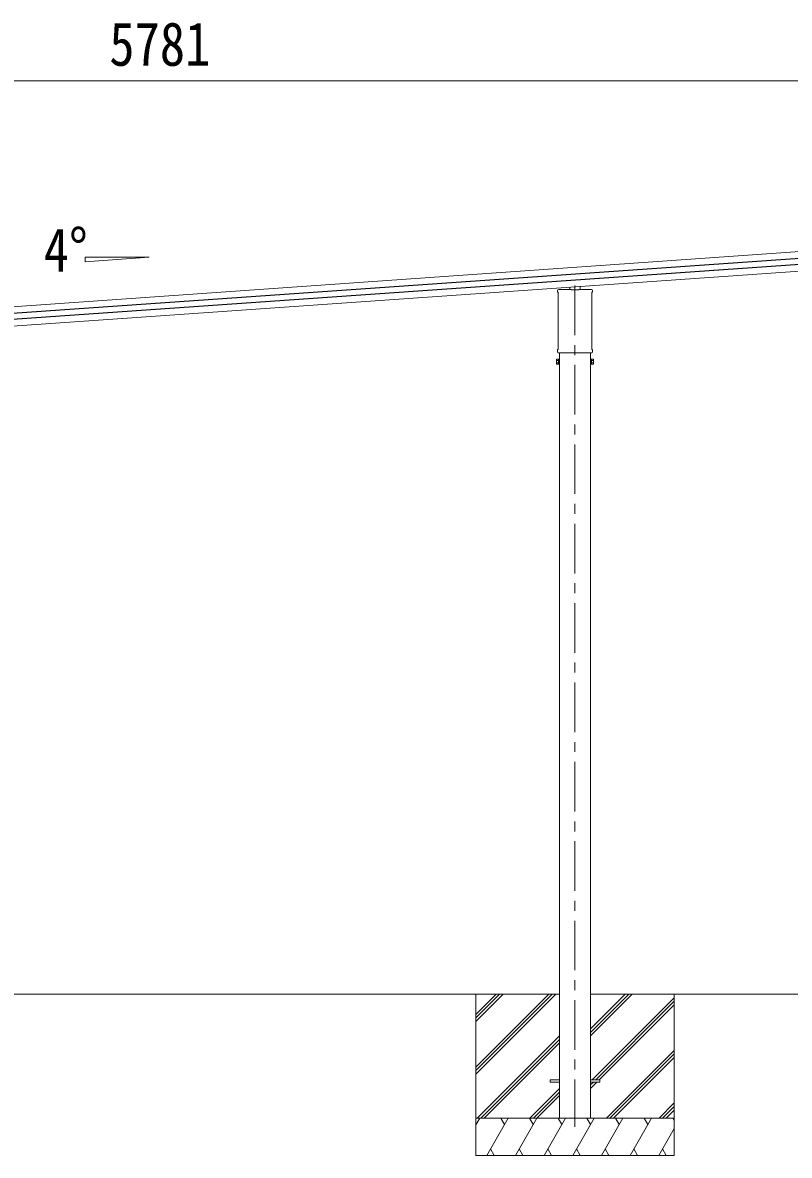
# Model space of a CAD drawing. Units: millimetres at full size, sheet at 1:40; details may follow other scales. Extents: x -11243 to 11243, y -7760 to 7760.
# Drawn here: x 4242 to 7331, y -5071 to -506 of the extents above; entities that cross this region are included whole.
import ezdxf
from ezdxf.enums import TextEntityAlignment as Align

# ---------------------------------------------------------------- set-up
doc = ezdxf.new("R2010")
doc.units = ezdxf.units.MM
doc.header["$LTSCALE"] = 40
doc.linetypes.add('CHAIN1', pattern=[8, 5, -1, 1, -1])
for name, color, linetype, lineweight in [('0-0_0', 7, 'Continuous', 9), ('0-1_本体', 5, 'CHAIN1', 9), ('0-3_ELV2', 7, 'Continuous', 9), ('0-6_OTH_LINE', 6, 'Continuous', 9), ('0-7_SHAPE', 4, 'Continuous', 9)]:
    doc.layers.add(name, color=color, linetype=linetype, lineweight=lineweight)
doc.styles.add('ＭＳ ゴシック', font='')
doc.styles.get('ＭＳ ゴシック').set_extended_font_data('MS Gothic')

msp = doc.modelspace()

# ---------------------------------------------------------------- linework, layer by layer
at = {"layer": '0-0_0'}
for p, q in [((3229.76, -4421.06), (6404.81, -4421.06)), ((6067.31, -4421.06), (6067.31, -5071.06)), ((6067.31, -4715.24), (6361.49, -4421.06)), ((6067.31, -4729.38), (6375.63, -4421.06)), ((6067.31, -4743.52), (6389.77, -4421.06)), ((6067.31, -4531.39), (6177.64, -4421.06)), ((6067.31, -4517.25), (6163.5, -4421.06)), ((6067.31, -4503.11), (6149.36, -4421.06)), ((6529.81, -4589.39), (6698.14, -4421.06)), ((6529.81, -4575.25), (6684, -4421.06)), ((6529.81, -4561.11), (6669.86, -4421.06)), ((6529.81, -4421.06), (7756.3, -4421.06)), ((6867.31, -4421.06), (6867.31, -5071.06)), ((6536.48, -4766.56), (6867.31, -4435.74)), ((6550.63, -4766.56), (6867.31, -4449.88)), ((6564.77, -4766.56), (6867.31, -4464.03)), ((6073.62, -4921.06), (6404.81, -4589.87)), ((6087.76, -4921.06), (6404.81, -4604.01)), ((6101.9, -4921.06), (6404.81, -4618.16)), ((6594.12, -4921.06), (6867.31, -4647.87)), ((6608.26, -4921.06), (6867.31, -4662.01)), ((6622.4, -4921.06), (6867.31, -4676.16)), ((6529.81, -4801.52), (6555.77, -4775.56)), ((6529.81, -4787.38), (6541.63, -4775.56)), ((6404.81, -4802), (6285.75, -4921.06)), ((6299.89, -4921.06), (6404.81, -4816.15)), ((6314.03, -4921.06), (6404.81, -4830.29)), ((6806.25, -4921.06), (6867.31, -4860)), ((6820.39, -4921.06), (6867.31, -4874.15)), ((6867.31, -4921.06), (6067.31, -4921.06)), ((6067.31, -4948.56), (6083.19, -4921.06)), ((6112.05, -5071.06), (6198.66, -4921.06)), ((6183.66, -4947.04), (6168.66, -4921.06)), ((6227.52, -5071.06), (6314.13, -4921.06)), ((6299.13, -4947.04), (6284.12, -4921.06)), ((6342.99, -5071.06), (6429.6, -4921.06)), ((6414.6, -4947.04), (6399.6, -4921.06)), ((6458.46, -5071.06), (6545.07, -4921.06)), ((6530.07, -4947.04), (6515.07, -4921.06)), ((6573.93, -5071.06), (6660.54, -4921.06)), ((6645.54, -4947.04), (6630.54, -4921.06)), ((6689.41, -5071.06), (6776.01, -4921.06)), ((6746.01, -4921.06), (6761.01, -4947.04)), ((6834.53, -4921.06), (6867.31, -4888.29)), ((6861.48, -4921.06), (6867.31, -4931.16)), ((6804.87, -5071.06), (6867.31, -4962.92)), ((6127.05, -5045.08), (6142.05, -5071.06)), ((6242.52, -5045.08), (6257.52, -5071.06)), ((6357.99, -5045.08), (6372.99, -5071.06)), ((6473.46, -5045.08), (6488.46, -5071.06)), ((6588.93, -5045.08), (6603.93, -5071.06)), ((6704.4, -5045.08), (6719.4, -5071.06)), ((6819.87, -5045.08), (6834.87, -5071.06)), ((6067.31, -5071.06), (6867.31, -5071.06))]:
    msp.add_line(p, q, dxfattribs=at)
at = {"layer": '0-1_本体'}
msp.add_line((6467.31, -1565.24), (6467.31, -4955.8), dxfattribs=at)
at = {"layer": '0-3_ELV2', "color": 4}
for p, q in [((2004.58, -1803.96), (7619.29, -1411.34)), ((2006.39, -1829.86), (7621.1, -1437.24)), ((2006.49, -1831.25), (7621.19, -1438.63)), ((2008.12, -1854.47), (7622.82, -1461.86)), ((2008.22, -1855.89), (7622.92, -1463.27)), ((2010.02, -1881.77), (7624.73, -1489.15)), ((6397.06, -1590.16), (6397.06, -1585.41)), ((6398.85, -1593.63), (6398.85, -1593.63)), ((6399.06, -1594.03), (6399.06, -1820.79)), ((6401.31, -1581.16), (6451.31, -1581.16)), ((6446.31, -1581.16), (6446.31, -1571.32)), ((6451.81, -1583.16), (6451.81, -1581.66)), ((6482.81, -1583.16), (6451.81, -1583.16)), ((6482.81, -1581.66), (6482.81, -1583.16)), ((6483.31, -1581.16), (6533.31, -1581.16)), ((6488.31, -1581.16), (6488.31, -1568.38)), ((6535.56, -1820.79), (6535.56, -1594.03)), ((6535.77, -1593.63), (6535.77, -1593.63)), ((6537.56, -1585.41), (6537.56, -1590.16)), ((6397.06, -1832.66), (6397.06, -1824.66)), ((6398.85, -1821.2), (6398.85, -1821.2)), ((6535.77, -1821.2), (6535.77, -1821.2)), ((6537.56, -1824.66), (6537.56, -1832.66)), ((6393.31, -1863.56), (6394.07, -1862.25)), ((6393.31, -1863.56), (6393.31, -1880.56)), ((6400.31, -1862.25), (6394.07, -1862.25)), ((6400.31, -1867.15), (6394.07, -1867.15)), ((6398.76, -1836.06), (6398.76, -1836.06)), ((6399.06, -1836.16), (6399.04, -1836.16)), ((6399.06, -1836.16), (6535.56, -1836.16)), ((6400.31, -1881.88), (6400.31, -1862.25)), ((6400.31, -1862.86), (6402.81, -1862.86)), ((6404.81, -1836.16), (6404.81, -4921.06)), ((6529.81, -4921.06), (6529.81, -1836.16)), ((6534.31, -1862.86), (6531.81, -1862.86)), ((6534.31, -1881.88), (6534.31, -1862.25)), ((6534.31, -1862.25), (6540.55, -1862.25)), ((6534.31, -1867.15), (6540.55, -1867.15)), ((6535.58, -1836.16), (6535.56, -1836.16)), ((6541.31, -1863.56), (6540.55, -1862.25)), ((6541.31, -1863.56), (6541.31, -1880.56)), ((6393.31, -1880.56), (6394.07, -1881.88)), ((6400.31, -1876.97), (6394.07, -1876.97)), ((6400.31, -1881.88), (6394.07, -1881.88)), ((6402.81, -1881.26), (6400.31, -1881.26)), ((6531.81, -1881.26), (6534.31, -1881.26)), ((6534.31, -1876.97), (6540.55, -1876.97)), ((6534.31, -1881.88), (6540.55, -1881.88)), ((6541.31, -1880.56), (6540.55, -1881.88)), ((6367.31, -4766.56), (6404.81, -4766.56)), ((6367.31, -4766.56), (6367.31, -4775.56)), ((6367.31, -4775.56), (6404.81, -4775.56)), ((6529.81, -4766.56), (6567.31, -4766.56)), ((6529.81, -4775.56), (6567.31, -4775.56)), ((6567.31, -4766.56), (6567.31, -4775.56))]:
    msp.add_line(p, q, dxfattribs=at)
for points in [[(6398.87, -1836.12), (6398.81, -1836.1), (6398.76, -1836.06)], [(6399.04, -1836.16), (6398.88, -1836.13), (6398.87, -1836.12)], [(6535.75, -1836.12), (6535.59, -1836.16), (6535.58, -1836.16)], [(6535.86, -1836.06), (6535.86, -1836.06), (6535.75, -1836.12)]]:
    msp.add_lwpolyline(points, dxfattribs=at)
for points in [[(6402.81, -1882.56), (6402.81, -1861.56), (6404.81, -1861.56), (6404.81, -1882.56)], [(6531.81, -1882.56), (6531.81, -1861.56), (6529.81, -1861.56), (6529.81, -1882.56)]]:
    msp.add_lwpolyline(points, close=True, dxfattribs=at)
for centre, radius, start, end in [((6401.31, -1585.41), 4.25, 90, 180), ((6401.31, -1590.16), 4.25, 180, 234.62358), ((6398.56, -1594.03), 0.5, 0.0463, 54.58271), ((6533.31, -1585.41), 4.25, 0, 90), ((6536.06, -1594.03), 0.5, 125.41729, 179.9537), ((6533.31, -1590.16), 4.25, 305.37642, 0), ((6401.31, -1824.66), 4.25, 125.37642, 180), ((6398.56, -1820.79), 0.5, 305.4181, 359.95288), ((6536.06, -1820.79), 0.5, 180.04713, 234.58188), ((6533.31, -1824.66), 4.25, 0, 54.62358), ((6397.65, -1864.7), 4.34, 145.61575, 214.38425), ((6409.55, -1872.06), 16.24, 162.41205, 197.58795), ((6401.31, -1832.66), 4.25, 180, 233.11111), ((6533.31, -1832.66), 4.25, 306.88889, 360), ((6536.96, -1864.7), 4.34, 325.61575, 34.38425), ((6525.07, -1872.06), 16.24, 342.41205, 17.58795), ((6397.65, -1879.42), 4.34, 145.61575, 214.38425), ((6536.96, -1879.42), 4.34, 325.61575, 34.38425)]:
    msp.add_arc(centre, radius, start, end, dxfattribs=at)
for centre, major_axis, ratio, start_param, end_param in [((6451.37, -1581.6), (0.481, -0.181), 0.828259, 1.9947436, 1.996569), ((6451.31, -1581.66), (0.354, 0.354), 0.999467, 5.4996506, 7.06672), ((6451.37, -1581.6), (-0.181, 0.481), 0.828259, 4.2866163, 4.2884417), ((6483.31, -1581.66), (0.354, -0.354), 0.999467, 2.358058, 3.9251274), ((6483.25, -1581.6), (0.181, 0.481), 0.828259, 1.9947436, 1.996569), ((6483.25, -1581.6), (0.481, 0.181), 0.828259, 1.1450236, 1.146849)]:
    msp.add_ellipse(centre, major_axis=major_axis, ratio=ratio, start_param=start_param, end_param=end_param, dxfattribs=at)
at = {"layer": '0-6_OTH_LINE'}
msp.add_line((7681.31, -740.23), (1900.31, -740.23), dxfattribs=at)
at = {"layer": '0-7_SHAPE'}
for p, q in [((4493.55, -1451.27), (4751.56, -1451.27)), ((4493.55, -1469.31), (4751.56, -1451.27)), ((4493.55, -1451.27), (4493.55, -1469.31))]:
    msp.add_line(p, q, dxfattribs=at)

# ---------------------------------------------------------------- texts
at = {"layer": '0-6_OTH_LINE', "color": 7, "style": 'ＭＳ ゴシック', "width": 0.85}
msp.add_text('5781', height=176, dxfattribs=at).set_placement((4590.81, -732.23), align=Align.BOTTOM_LEFT)
at = {"layer": '0-7_SHAPE', "color": 7, "style": 'ＭＳ ゴシック', "width": 0.85}
msp.add_text('4°', height=176, dxfattribs=at).set_placement((4326.73, -1561.81), align=Align.BOTTOM_LEFT)

doc.saveas('drawing.dxf')
